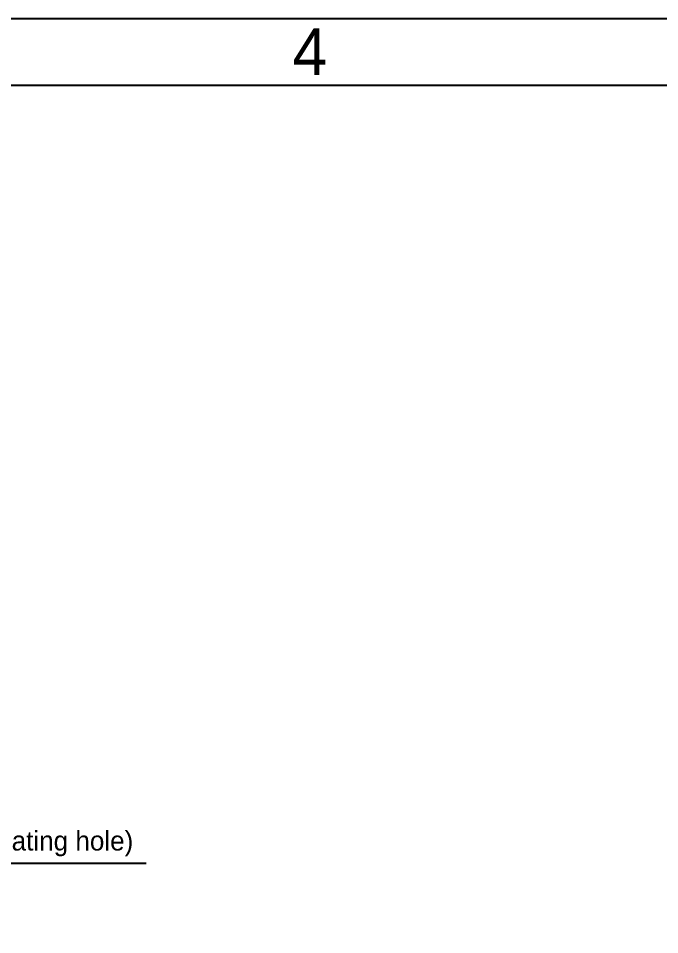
# Model space of a CAD drawing. Header units: millimetres. Extents: x 4086 to 8300, y 123 to 1549.
# Drawn here: x 7060.9 to 7291.4, y 1220.1 to 1549.2 of the extents above; entities that cross this region are included whole.
import ezdxf
from ezdxf.enums import TextEntityAlignment as Align

# ---------------------------------------------------------------- set-up
doc = ezdxf.new("R2010")
doc.units = ezdxf.units.MM
doc.layers.add('轮廓实线层', color=7, linetype='Continuous', lineweight=30)
doc.styles.add('思源黑', font='SourceHanSansCN-Normal.ttf')
doc.dimstyles.new('尺寸标注_3_10比例', dxfattribs={"dimtxt": 7, "dimasz": 6, "dimexe": 2, "dimexo": 1.5, "dimgap": 1, "dimtad": 1, "dimdec": 1, "dimlfac": 3.333333, "dimdsep": 46, "dimtxsty": '思源黑', "dimcen": 0.09, "dimadec": 0, "dimazin": 0, "dimtp": 0.01, "dimtm": 0.01, "dimtfac": 1, "dimtdec": 1, "dimtofl": 0, "dimtmove": 0, "dimatfit": 3, "dimfxl": 0, "dimtolj": 1, "dimarcsym": 0})

# ---------------------------------------------------------------- blocks, each defined once
blk = doc.blocks.new('1')
at = {"color": 2}
for points in [[(6283.66, 123.62), (6283.66, 1549.22), (8299.66, 1549.22), (8299.66, 123.62)], [(6403.66, 147.62), (6403.66, 1525.22), (8275.66, 1525.22), (8275.66, 147.62)]]:
    blk.add_lwpolyline(points, close=True, dxfattribs=at)
at = {"color": 2, "style": '思源黑'}
blk.add_text('4', height=16.8, dxfattribs=at).set_placement((7165.66, 1537.22), align=Align.MIDDLE_CENTER)
at = {"color": 7, "style": '思源黑'}
for tag, height, p in [('编号', 19.2, (8134.84, 252.67)), ('比例', 8, (7939.66, 171.62))]:
    blk.add_attdef(tag, text='', height=height, dxfattribs=at).set_placement(p, align=Align.MIDDLE)
at = {"linetype": 'Continuous', "lineweight": 0, "ltscale": 0.3, "style": '思源黑'}
for tag, p in [('当前页', (8121.35, 207.93)), ('总页数', (8160.27, 207.93))]:
    blk.add_attdef(tag, text='', height=8, dxfattribs=at).set_placement(p, align=Align.MIDDLE)
blk = doc.blocks.new('*D2900')
at = {"layer": 'Defpoints', "color": 0}
for p in [(6949.05, 1278.15), (6950.85, 1278.15), (6950.85, 1245.75)]:
    blk.add_point(p, dxfattribs=at)
at = {"layer": '轮廓实线层', "color": 0, "lineweight": -2}
for p, q in [((6949.05, 1276.65), (6949.05, 1243.75)), ((6950.85, 1276.65), (6950.85, 1243.75)), ((6943.05, 1245.75), (6937.05, 1245.75)), ((6956.85, 1245.75), (7106.86, 1245.75))]:
    blk.add_line(p, q, dxfattribs=at)
at = {"layer": '轮廓实线层', "color": 0}
for points in [[(6943.05, 1244.75), (6943.05, 1246.75), (6949.05, 1245.75)], [(6956.85, 1246.75), (6956.85, 1244.75), (6950.85, 1245.75)]]:
    blk.add_solid(points, dxfattribs=at)
at = {"layer": '轮廓实线层', "color": 0, "insert": (7034.85, 1253.84), "char_height": 7, "attachment_point": 5, "style": '思源黑'}
blk.add_mtext('\\A1;\\A1;6{\\H0.7x;\\S+0.018^  0;}{\\C7;Penetration (locating hole})', dxfattribs=at)

msp = doc.modelspace()

# ---------------------------------------------------------------- block references
msp.add_blockref('1', (0, 0))

# ---------------------------------------------------------------- dimensions: what is measured, and where the dimension line sits
at = {"layer": '轮廓实线层'}
dim = msp.add_linear_dim(base=(6950.848, 1245.749), p1=(6949.048, 1278.155), p2=(6950.848, 1278.155), text='\\A1;<>{\\H0.7x;\\S+0.018^  0;}{\\C7;Penetration (locating hole})', dimstyle='尺寸标注_3_10比例', override={"dimtxsty": '思源黑'}, dxfattribs=at)
dim.commit()
dim.dimension.update_dxf_attribs({"geometry": '*D2900', "text_midpoint": (7034.853, 1253.842)})

doc.saveas('drawing.dxf')
